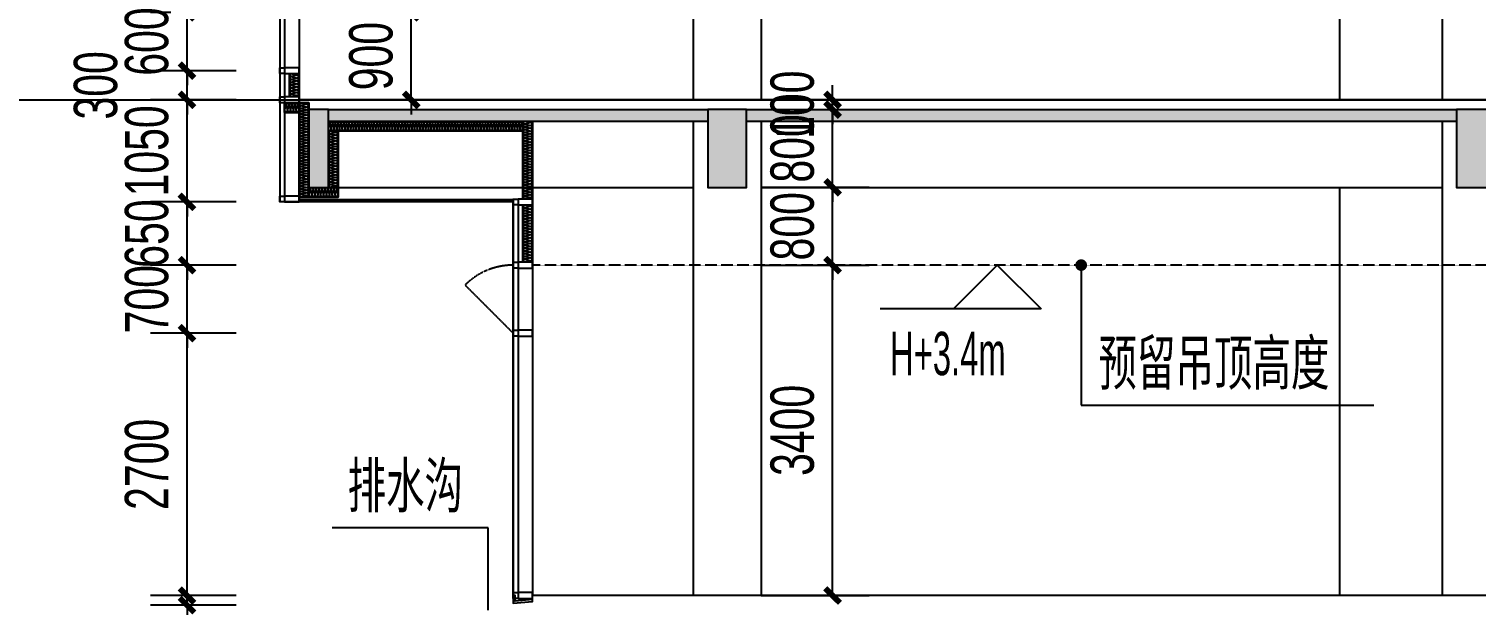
# Model space of a CAD drawing. Extents: x -186194 to 139607, y -228907 to -26595.
# Drawn here: x 32543 to 47422, y -166969 to -161040 of the extents above; entities that cross this region are included whole.
import ezdxf

# ---------------------------------------------------------------- set-up
doc = ezdxf.new("R2010")
doc.units = 0
doc.header["$LTSCALE"] = 10
doc.header["$MEASUREMENT"] = 0
doc.linetypes.add('DASH', pattern=[0.35, 0.25, -0.1])
for name, color, linetype in [('01-标注_尺寸', 124, 'Continuous'), ('01-标注_标高', 200, 'Continuous'), ('01-标注_符号', 200, 'Continuous'), ('02-TEXT_标注', 130, 'Continuous'), ('05-填充_天正', 26, 'Continuous'), ('A-C_玻璃幕墙', 140, 'Continuous'), ('A-C_窗', 140, 'Continuous'), ('A-D_龙骨', 152, 'Continuous'), ('A-SUR_保温', 222, 'Continuous'), ('A-SUR_吊顶', 40, 'Continuous'), ('A-SUR_看线', 231, 'Continuous'), ('A-SUR_面层', 191, 'Continuous'), ('A-TECH_结构', 21, 'Continuous'), ('A_STR-砼墙', 51, 'Continuous'), ('A_STR-砼柱', 51, 'Continuous'), ('D_铝板', 181, 'Continuous'), ('PUB_HATCH', 8, 'Continuous')]:
    doc.layers.add(name, color=color, linetype=linetype)
doc.layers.add('04-不打印_辅助线', color=165, linetype='Continuous', plot=False)
doc.styles.add('_TCH_DIM', font='ros.shx', dxfattribs={"width": 0.8, "bigfont": 'jd.shx'})
doc.styles.add('_TCH_DIM_T3', font='ros.shx', dxfattribs={"width": 0.705882, "bigfont": 'jd.shx'})
doc.dimstyles.new('_TCH_ARCH&&150', dxfattribs={"dimtxt": 446.25, "dimasz": 150, "dimexe": 375, "dimexo": 450, "dimgap": 189.375, "dimtad": 1, "dimdec": 0, "dimzin": 0, "dimdsep": 46, "dimtxsty": '_TCH_DIM_T3', "dimblk": 'ARCHTICK', "dimcen": 0.09, "dimclrt": 7, "dimazin": 2, "dimtfac": 1, "dimtdec": 0, "dimtix": 1, "dimtmove": 2, "dimatfit": 3, "dimfxl": 0, "dimtolj": 1, "dimtzin": 0, "dimarcsym": 0})

# ---------------------------------------------------------------- blocks, each defined once
blk = doc.blocks.new('kyuhtr')
for points in [[(50, -30), (0, -30), (0, 30), (50, 30)], [(50, -30), (200, -30), (200, 30), (50, 30)]]:
    blk.add_lwpolyline(points, close=True)
blk = doc.blocks.new('$LinePat$岩棉板')
at = {"color": 0}
for p, q in [((0, -17), (12, -67)), ((12, -67), (24, -17))]:
    blk.add_line(p, q, dxfattribs=at)
for centre, start, end in [((12, -17), 0, 180), ((0, -67), 270, 0), ((24, -67), 180, 270)]:
    blk.add_arc(centre, 12, start, end, dxfattribs=at)
at = {"layer": 'Defpoints'}
blk.add_point((0, 0), dxfattribs=at)
at = {"layer": 'Defpoints', "color": 0}
blk.add_point((24, -84), dxfattribs=at)
blk = doc.blocks.new('*U13')
blk.add_lwpolyline([(0, 100), (240, 100), (240, 0), (0, 0)], close=True)
at = {"color": 8, "xscale": -1.249999998958333, "yscale": 1.188379012465143, "zscale": 1.188379012465143}
for p in [(30, 100), (60, 100), (90, 100), (120, 100), (150, 100), (180, 100), (210, 100), (240, 100)]:
    blk.add_blockref('$LinePat$岩棉板', p, dxfattribs=at)
blk = doc.blocks.new('*U19')
blk.add_lwpolyline([(0, 100), (800, 100), (800, 0), (0, 0)], close=True)
at = {"color": 8, "xscale": -1.190476189487072, "yscale": 1.188379012465143, "zscale": 1.188379012465143}
for p in [(29, 100), (57, 100), (86, 100), (114, 100), (143, 100), (171, 100), (200, 100), (229, 100), (257, 100), (286, 100), (314, 100), (343, 100), (371, 100), (400, 100), (429, 100), (457, 100), (486, 100), (514, 100), (543, 100), (571, 100), (600, 100), (629, 100), (657, 100), (686, 100), (714, 100), (743, 100), (771, 100), (800, 100)]:
    blk.add_blockref('$LinePat$岩棉板', p, dxfattribs=at)
blk = doc.blocks.new('*U21')
blk.add_lwpolyline([(0, 100), (590, 100), (590, 0), (0, 0)], close=True)
at = {"color": 8, "xscale": -1.229166665642361, "yscale": 1.188379012465143, "zscale": 1.188379012465143}
for p in [(29.5, 100), (59, 100), (88.5, 100), (118, 100), (147.5, 100), (177, 100), (206.5, 100), (236, 100), (265.5, 100), (295, 100), (324.5, 100), (354, 100), (383.5, 100), (413, 100), (442.5, 100), (472, 100), (501.5, 100), (531, 100), (560.5, 100), (590, 100)]:
    blk.add_blockref('$LinePat$岩棉板', p, dxfattribs=at)
blk = doc.blocks.new('*U30')
blk.add_lwpolyline([(0, 100), (970, 100), (970, 0), (0, 0)], close=True)
at = {"color": 8, "xscale": -1.188725489183253, "yscale": 1.188379012465143, "zscale": 1.188379012465143}
for p in [(29, 100), (57, 100), (86, 100), (114, 100), (143, 100), (171, 100), (200, 100), (228, 100), (257, 100), (285, 100), (314, 100), (342, 100), (371, 100), (399, 100), (428, 100), (456, 100), (485, 100), (514, 100), (542, 100), (571, 100), (599, 100), (628, 100), (656, 100), (685, 100), (713, 100), (742, 100), (770, 100), (799, 100), (827, 100), (856, 100), (884, 100), (913, 100), (941, 100), (970, 100)]:
    blk.add_blockref('$LinePat$岩棉板', p, dxfattribs=at)
blk = doc.blocks.new('*U45')
blk.add_lwpolyline([(0, 100), (300, 100), (300, 0), (0, 0)], close=True)
at = {"color": 8, "xscale": -1.250000000966193, "yscale": 1.188379012465143, "zscale": 1.188379012465143}
for p in [(30, 100), (60, 100), (90, 100), (120, 100), (150, 100), (180, 100), (210, 100), (240, 100), (270, 100), (300, 100)]:
    blk.add_blockref('$LinePat$岩棉板', p, dxfattribs=at)
blk = doc.blocks.new('*U46')
blk.add_lwpolyline([(0, 100), (2000, 100), (2000, 0), (0, 0)], close=True)
at = {"color": 8, "xscale": -1.19047618896008, "yscale": 1.188379012465143, "zscale": 1.188379012465143}
for p in [(29, 100), (57, 100), (86, 100), (114, 100), (143, 100), (171, 100), (200, 100), (229, 100), (257, 100), (286, 100), (314, 100), (343, 100), (371, 100), (400, 100), (429, 100), (457, 100), (486, 100), (514, 100), (543, 100), (571, 100), (600, 100), (629, 100), (657, 100), (686, 100), (714, 100), (743, 100), (771, 100), (800, 100), (829, 100), (857, 100), (886, 100), (914, 100), (943, 100), (971, 100), (1000, 100), (1029, 100), (1057, 100), (1086, 100), (1114, 100), (1143, 100), (1171, 100), (1200, 100), (1229, 100), (1257, 100), (1286, 100), (1314, 100), (1343, 100), (1371, 100), (1400, 100), (1429, 100), (1457, 100), (1486, 100), (1514, 100), (1543, 100), (1571, 100), (1600, 100), (1629, 100), (1657, 100), (1686, 100), (1714, 100), (1743, 100), (1771, 100), (1800, 100), (1829, 100), (1857, 100), (1886, 100), (1914, 100), (1943, 100), (1971, 100), (2000, 100)]:
    blk.add_blockref('$LinePat$岩棉板', p, dxfattribs=at)
blk = doc.blocks.new('*U47')
blk.add_lwpolyline([(0, 100), (580, 100), (580, 0), (0, 0)], close=True)
at = {"color": 8, "xscale": -1.208333332329299, "yscale": 1.188379012465143, "zscale": 1.188379012465143}
for p in [(29, 100), (58, 100), (87, 100), (116, 100), (145, 100), (174, 100), (203, 100), (232, 100), (261, 100), (290, 100), (319, 100), (348, 100), (377, 100), (406, 100), (435, 100), (464, 100), (493, 100), (522, 100), (551, 100), (580, 100)]:
    blk.add_blockref('$LinePat$岩棉板', p, dxfattribs=at)
blk = doc.blocks.new('*U48')
blk.add_lwpolyline([(0, 100), (150, 100), (150, 0), (0, 0)], close=True)
at = {"color": 8, "xscale": -1.249999998959304, "yscale": 1.188379012465143, "zscale": 1.188379012465143}
for p in [(30, 100), (60, 100), (90, 100), (120, 100), (150, 100)]:
    blk.add_blockref('$LinePat$岩棉板', p, dxfattribs=at)
blk = doc.blocks.new('A$C09AA4564')
at = {"layer": 'D_铝板'}
blk.add_lwpolyline([(0, 0), (0, -80), (200, -60), (200, -40), (20, -58), (20, 0)], close=True, dxfattribs=at)
at = {"layer": 'A-D_龙骨'}
blk.add_blockref('kyuhtr', (0, 0), dxfattribs=at)
blk = doc.blocks.new('_FZH')
blk.add_lwpolyline([(-0.5, -0.5), (0.5, -0.5), (0.5, 0.5), (-0.5, 0.5)], close=True)
at = {"layer": 'PUB_HATCH'}
blk.add_solid([(-0.5, -0.5), (0.5, -0.5), (-0.5, 0.5), (0.5, 0.5)], dxfattribs=at)
blk = doc.blocks.new('_ArchTick')
at = {"color": 0, "linetype": 'ByBlock', "const_width": 0.4}
blk.add_lwpolyline([(-0.5, -0.5), (0.5, 0.5)], dxfattribs=at)
blk = doc.blocks.new('*D101')
at = {"layer": '01-标注_尺寸', "color": 0, "lineweight": -2, "transparency": 16777216}
for p, q in [((34168, -166871), (34168, -166721)), ((34672, -166871), (33793, -166871)), ((34168, -166970), (34168, -166871)), ((34672, -166970), (33793, -166970)), ((34168, -166970), (34168, -167120))]:
    blk.add_line(p, q, dxfattribs=at)
at = {"layer": 'Defpoints', "color": 0, "transparency": 16777216}
for p in [(34168, -166871), (35122, -166871), (35122, -166970)]:
    blk.add_point(p, dxfattribs=at)
at = {"layer": '01-标注_尺寸', "color": 0, "lineweight": -2, "transparency": 16777216, "xscale": 150, "yscale": 150, "zscale": 150}
for p, rotation in [((34168, -166871), 270), ((34168, -166970), 90)]:
    blk.add_blockref('_ArchTick', p, dxfattribs=dict(at, rotation=rotation))
at = {"layer": '01-标注_尺寸', "color": 7, "transparency": 16777216, "insert": (33755, -167421), "char_height": 446.2, "attachment_point": 5, "rotation": 90, "style": '_TCH_DIM_T3'}
blk.add_mtext('\\A1;100', dxfattribs=at)
blk = doc.blocks.new('*D102')
at = {"layer": '01-标注_尺寸', "color": 0, "lineweight": -2, "transparency": 16777216}
for p, q in [((34672, -164171), (33793, -164171)), ((34168, -166871), (34168, -164171)), ((34672, -166871), (33793, -166871))]:
    blk.add_line(p, q, dxfattribs=at)
at = {"layer": 'Defpoints', "color": 0, "transparency": 16777216}
for p in [(34168, -164171), (35122, -164171), (35122, -166871)]:
    blk.add_point(p, dxfattribs=at)
at = {"layer": '01-标注_尺寸', "color": 0, "lineweight": -2, "transparency": 16777216, "xscale": 150, "yscale": 150, "zscale": 150}
for p, rotation in [((34168, -164171), 90), ((34168, -166871), 270)]:
    blk.add_blockref('_ArchTick', p, dxfattribs=dict(at, rotation=rotation))
at = {"layer": '01-标注_尺寸', "color": 7, "transparency": 16777216, "insert": (33755, -165521), "char_height": 446.2, "attachment_point": 5, "rotation": 90, "style": '_TCH_DIM_T3'}
blk.add_mtext('\\A1;2700', dxfattribs=at)
blk = doc.blocks.new('*D103')
at = {"layer": '01-标注_尺寸', "color": 0, "lineweight": -2, "transparency": 16777216}
for p, q in [((34168, -163471), (34168, -163321)), ((34672, -163471), (33793, -163471)), ((34168, -164171), (34168, -163471)), ((34672, -164171), (33793, -164171)), ((34168, -164171), (34168, -164321))]:
    blk.add_line(p, q, dxfattribs=at)
at = {"layer": 'Defpoints', "color": 0, "transparency": 16777216}
for p in [(34168, -163471), (35122, -163471), (35122, -164171)]:
    blk.add_point(p, dxfattribs=at)
at = {"layer": '01-标注_尺寸', "color": 0, "lineweight": -2, "transparency": 16777216, "xscale": 150, "yscale": 150, "zscale": 150}
for p, rotation in [((34168, -163471), 270), ((34168, -164171), 90)]:
    blk.add_blockref('_ArchTick', p, dxfattribs=dict(at, rotation=rotation))
at = {"layer": '01-标注_尺寸', "color": 7, "transparency": 16777216, "insert": (33755, -163821), "char_height": 446.2, "attachment_point": 5, "rotation": 90, "style": '_TCH_DIM_T3'}
blk.add_mtext('\\A1;700', dxfattribs=at)
blk = doc.blocks.new('*D104')
at = {"layer": '01-标注_尺寸', "color": 0, "lineweight": -2, "transparency": 16777216}
for p, q in [((34168, -162820), (34168, -162670)), ((34672, -162820), (33793, -162820)), ((34168, -163471), (34168, -162820)), ((34672, -163471), (33793, -163471)), ((34168, -163471), (34168, -163621))]:
    blk.add_line(p, q, dxfattribs=at)
at = {"layer": 'Defpoints', "color": 0, "transparency": 16777216}
for p in [(34168, -162820), (35122, -162820), (35122, -163471)]:
    blk.add_point(p, dxfattribs=at)
at = {"layer": '01-标注_尺寸', "color": 0, "lineweight": -2, "transparency": 16777216, "xscale": 150, "yscale": 150, "zscale": 150}
for p, rotation in [((34168, -162820), 270), ((34168, -163471), 90)]:
    blk.add_blockref('_ArchTick', p, dxfattribs=dict(at, rotation=rotation))
at = {"layer": '01-标注_尺寸', "color": 7, "transparency": 16777216, "insert": (33755, -163146), "char_height": 446.2, "attachment_point": 5, "rotation": 90, "style": '_TCH_DIM_T3'}
blk.add_mtext('\\A1;650', dxfattribs=at)
blk = doc.blocks.new('*D105')
at = {"layer": '01-标注_尺寸', "color": 0, "lineweight": -2, "transparency": 16777216}
for p, q in [((34168, -161770), (34168, -161620)), ((34672, -161770), (33793, -161770)), ((34168, -162820), (34168, -161770)), ((34672, -162820), (33793, -162820)), ((34168, -162820), (34168, -162970))]:
    blk.add_line(p, q, dxfattribs=at)
at = {"layer": 'Defpoints', "color": 0, "transparency": 16777216}
for p in [(34168, -161770), (35122, -161770), (35122, -162820)]:
    blk.add_point(p, dxfattribs=at)
at = {"layer": '01-标注_尺寸', "color": 0, "lineweight": -2, "transparency": 16777216, "xscale": 150, "yscale": 150, "zscale": 150}
for p, rotation in [((34168, -161770), 270), ((34168, -162820), 90)]:
    blk.add_blockref('_ArchTick', p, dxfattribs=dict(at, rotation=rotation))
at = {"layer": '01-标注_尺寸', "color": 7, "transparency": 16777216, "insert": (33755, -162295), "char_height": 446.2, "attachment_point": 5, "rotation": 90, "style": '_TCH_DIM_T3'}
blk.add_mtext('\\A1;1050', dxfattribs=at)
blk = doc.blocks.new('*D106')
at = {"layer": '01-标注_尺寸', "color": 0, "lineweight": -2, "transparency": 16777216}
for p, q in [((34168, -161470), (34168, -161320)), ((34672, -161470), (33793, -161470)), ((34168, -161770), (34168, -161470)), ((34672, -161770), (33793, -161770)), ((34168, -161770), (34168, -161920))]:
    blk.add_line(p, q, dxfattribs=at)
at = {"layer": 'Defpoints', "color": 0, "transparency": 16777216}
for p in [(34168, -161470), (35122, -161470), (35122, -161770)]:
    blk.add_point(p, dxfattribs=at)
at = {"layer": '01-标注_尺寸', "color": 0, "lineweight": -2, "transparency": 16777216, "xscale": 150, "yscale": 150, "zscale": 150}
for p, rotation in [((34168, -161470), 270), ((34168, -161770), 90)]:
    blk.add_blockref('_ArchTick', p, dxfattribs=dict(at, rotation=rotation))
at = {"layer": '01-标注_尺寸', "color": 7, "transparency": 16777216, "insert": (33230, -161621), "char_height": 446.2, "attachment_point": 5, "rotation": 90, "style": '_TCH_DIM_T3'}
blk.add_mtext('\\A1;300', dxfattribs=at)
blk = doc.blocks.new('*D107')
at = {"layer": '01-标注_尺寸', "color": 0, "lineweight": -2, "transparency": 16777216}
for p, q in [((34168, -160870), (34168, -160720)), ((34672, -160870), (33793, -160870)), ((34168, -161470), (34168, -160870)), ((34672, -161470), (33793, -161470)), ((34168, -161470), (34168, -161620))]:
    blk.add_line(p, q, dxfattribs=at)
at = {"layer": 'Defpoints', "color": 0, "transparency": 16777216}
for p in [(34168, -160870), (35122, -160870), (35122, -161470)]:
    blk.add_point(p, dxfattribs=at)
at = {"layer": '01-标注_尺寸', "color": 0, "lineweight": -2, "transparency": 16777216, "xscale": 150, "yscale": 150, "zscale": 150}
for p, rotation in [((34168, -160870), 270), ((34168, -161470), 90)]:
    blk.add_blockref('_ArchTick', p, dxfattribs=dict(at, rotation=rotation))
at = {"layer": '01-标注_尺寸', "color": 7, "transparency": 16777216, "insert": (33755, -161170), "char_height": 446.2, "attachment_point": 5, "rotation": 90, "style": '_TCH_DIM_T3'}
blk.add_mtext('\\A1;600', dxfattribs=at)
blk = doc.blocks.new('*D200')
at = {"layer": '01-标注_尺寸', "color": 0, "lineweight": -2, "transparency": 16777216}
for p, q in [((36474, -160870), (36474, -160720)), ((35772, -160870), (36848, -160870)), ((36474, -161770), (36474, -160870)), ((35772, -161770), (36848, -161770)), ((36474, -161770), (36474, -161920))]:
    blk.add_line(p, q, dxfattribs=at)
at = {"layer": 'Defpoints', "color": 0, "transparency": 16777216}
for p in [(35322, -160870), (36474, -160870), (35322, -161770)]:
    blk.add_point(p, dxfattribs=at)
at = {"layer": '01-标注_尺寸', "color": 0, "lineweight": -2, "transparency": 16777216, "xscale": 150, "yscale": 150, "zscale": 150}
for p, rotation in [((36474, -160870), 270), ((36474, -161770), 90)]:
    blk.add_blockref('_ArchTick', p, dxfattribs=dict(at, rotation=rotation))
at = {"layer": '01-标注_尺寸', "color": 7, "transparency": 16777216, "insert": (36061, -161320), "char_height": 446.2, "attachment_point": 5, "rotation": 90, "style": '_TCH_DIM_T3'}
blk.add_mtext('\\A1;900', dxfattribs=at)
blk = doc.blocks.new('*D222')
at = {"layer": '01-标注_尺寸', "color": 0, "lineweight": -2, "transparency": 16777216}
for p, q in [((40806, -161770), (40806, -161620)), ((40072, -161770), (41181, -161770)), ((40072, -161870), (41181, -161870)), ((40806, -161870), (40806, -161770)), ((40806, -161870), (40806, -162020))]:
    blk.add_line(p, q, dxfattribs=at)
at = {"layer": 'Defpoints', "color": 0, "transparency": 16777216}
for p in [(39622, -161770), (39622, -161870), (40806, -161770)]:
    blk.add_point(p, dxfattribs=at)
at = {"layer": '01-标注_尺寸', "color": 0, "lineweight": -2, "transparency": 16777216, "xscale": 150, "yscale": 150, "zscale": 150}
for p, rotation in [((40806, -161770), 270), ((40806, -161870), 90)]:
    blk.add_blockref('_ArchTick', p, dxfattribs=dict(at, rotation=rotation))
at = {"layer": '01-标注_尺寸', "color": 7, "transparency": 16777216, "insert": (40393, -161820), "char_height": 446.2, "attachment_point": 5, "rotation": 90, "style": '_TCH_DIM_T3'}
blk.add_mtext('\\A1;100', dxfattribs=at)
blk = doc.blocks.new('*D223')
at = {"layer": '01-标注_尺寸', "color": 0, "lineweight": -2, "transparency": 16777216}
for p, q in [((40806, -161870), (40806, -161720)), ((40072, -161870), (41181, -161870)), ((40806, -162670), (40806, -161870)), ((40072, -162670), (41181, -162670)), ((40806, -162670), (40806, -162820))]:
    blk.add_line(p, q, dxfattribs=at)
at = {"layer": 'Defpoints', "color": 0, "transparency": 16777216}
for p in [(39622, -161870), (40806, -161870), (39622, -162670)]:
    blk.add_point(p, dxfattribs=at)
at = {"layer": '01-标注_尺寸', "color": 0, "lineweight": -2, "transparency": 16777216, "xscale": 150, "yscale": 150, "zscale": 150}
for p, rotation in [((40806, -161870), 270), ((40806, -162670), 90)]:
    blk.add_blockref('_ArchTick', p, dxfattribs=dict(at, rotation=rotation))
at = {"layer": '01-标注_尺寸', "color": 7, "transparency": 16777216, "insert": (40393, -162270), "char_height": 446.2, "attachment_point": 5, "rotation": 90, "style": '_TCH_DIM_T3'}
blk.add_mtext('\\A1;800', dxfattribs=at)
blk = doc.blocks.new('*D224')
at = {"layer": '01-标注_尺寸', "color": 0, "lineweight": -2, "transparency": 16777216}
for p, q in [((40806, -162670), (40806, -162520)), ((40072, -162670), (41181, -162670)), ((40806, -163471), (40806, -162670)), ((40072, -163471), (41181, -163471)), ((40806, -163471), (40806, -163621))]:
    blk.add_line(p, q, dxfattribs=at)
at = {"layer": 'Defpoints', "color": 0, "transparency": 16777216}
for p in [(39622, -162670), (40806, -162670), (39622, -163471)]:
    blk.add_point(p, dxfattribs=at)
at = {"layer": '01-标注_尺寸', "color": 0, "lineweight": -2, "transparency": 16777216, "xscale": 150, "yscale": 150, "zscale": 150}
for p, rotation in [((40806, -162670), 270), ((40806, -163471), 90)]:
    blk.add_blockref('_ArchTick', p, dxfattribs=dict(at, rotation=rotation))
at = {"layer": '01-标注_尺寸', "color": 7, "transparency": 16777216, "insert": (40393, -163071), "char_height": 446.2, "attachment_point": 5, "rotation": 90, "style": '_TCH_DIM_T3'}
blk.add_mtext('\\A1;800', dxfattribs=at)
blk = doc.blocks.new('*D225')
at = {"layer": '01-标注_尺寸', "color": 0, "lineweight": -2, "transparency": 16777216}
for p, q in [((40072, -163471), (41181, -163471)), ((40806, -166870), (40806, -163471)), ((40072, -166870), (41181, -166870))]:
    blk.add_line(p, q, dxfattribs=at)
at = {"layer": 'Defpoints', "color": 0, "transparency": 16777216}
for p in [(39622, -163471), (40806, -163471), (39622, -166870)]:
    blk.add_point(p, dxfattribs=at)
at = {"layer": '01-标注_尺寸', "color": 0, "lineweight": -2, "transparency": 16777216, "xscale": 150, "yscale": 150, "zscale": 150}
for p, rotation in [((40806, -163471), 90), ((40806, -166870), 270)]:
    blk.add_blockref('_ArchTick', p, dxfattribs=dict(at, rotation=rotation))
at = {"layer": '01-标注_尺寸', "color": 7, "transparency": 16777216, "insert": (40393, -165171), "char_height": 446.2, "attachment_point": 5, "rotation": 90, "style": '_TCH_DIM_T3'}
blk.add_mtext('\\A1;3400', dxfattribs=at)

msp = doc.modelspace()

# ---------------------------------------------------------------- hatches: boundary and pattern name
at = {"layer": '05-填充_天正'}
for points in [[(39521.8, -161990.5), (39521.8, -161870.5), (35621.8, -161870.5), (35621.8, -161990.5)], [(47221.8, -161990.5), (47221.8, -161870.5), (39921.8, -161870.5), (39921.8, -161990.5)]]:
    msp.add_hatch(color=256, dxfattribs=at).paths.add_polyline_path(points)

# ---------------------------------------------------------------- linework, layer by layer
at = {"layer": '01-标注_标高'}
for p, q in [((42499.5, -163470.5), (42049.5, -163920.5)), ((42499.5, -163470.5), (42949.5, -163920.5)), ((42949.5, -163920.5), (41295, -163920.5))]:
    msp.add_line(p, q, dxfattribs=at)
at = {"layer": '01-标注_符号'}
for p, q in [((43361.7, -163470.5), (43361.7, -164910.5)), ((43361.7, -164910.5), (46369.5, -164910.5)), ((37263.8, -166172.5), (35660.9, -166172.5)), ((37263.8, -167020.5), (37263.8, -166172.5))]:
    msp.add_line(p, q, dxfattribs=at)
at = {"layer": '01-标注_符号', "const_width": 60}
msp.add_lwpolyline([(43361.7, -163440.5, 1), (43361.7, -163500.5, 1)], format="xyb", close=True, dxfattribs=at)
at = {"layer": '04-不打印_辅助线'}
msp.add_lwpolyline([(22060.7, -161770.5), (79388.6, -161770.5)], dxfattribs=at)
at = {"layer": 'A-C_玻璃幕墙'}
msp.add_lwpolyline([(37521.8, -166870.5), (37521.8, -162820.5)], dxfattribs=at)
at = {"layer": 'A-C_窗'}
for points in [[(35121.8, -155770.5), (35121.8, -162820.5)], [(35171.8, -155770.5), (35171.8, -162820.5)], [(35321.8, -155770.5), (35321.8, -162820.5)], [(37721.8, -161990.5), (37721.8, -166870.5)], [(37521.8, -162790.5), (37521.8, -166870.5)], [(37571.8, -162790.5), (37571.8, -166870.5)]]:
    msp.add_lwpolyline(points, dxfattribs=at)
at = {"layer": 'A-D_龙骨', "linetype": 'DASH'}
msp.add_lwpolyline([(37521.8, -164170.5), (37026.8, -163675.5)], dxfattribs=at)
msp.add_arc((37521.8, -164170.5), 700, 90, 135, dxfattribs=at)
at = {"layer": 'A-SUR_保温'}
msp.add_lwpolyline([(35421.8, -161870.5), (35421.8, -161800.5), (35171.8, -161800.5), (35171.8, -161900.5), (35321.8, -161900.5), (35321.8, -162770.5), (35721.8, -162770.5), (35721.8, -162090.5), (37621.8, -162090.5)], dxfattribs=at)
at = {"layer": 'A-SUR_吊顶', "linetype": 'DASH'}
msp.add_lwpolyline([(66121.8, -163470.5), (37721.8, -163470.5)], dxfattribs=at)
at = {"layer": 'A-SUR_看线'}
for points in [[(46021.8, -161770.5), (46021.8, -158370.5)], [(46021.8, -166870.5), (46021.8, -162670.5)]]:
    msp.add_lwpolyline(points, dxfattribs=at)
at = {"layer": 'A-SUR_面层'}
for points in [[(61021.8, -161770.5), (35321.8, -161770.5)], [(66121.8, -166870.5), (37721.8, -166870.5)]]:
    msp.add_lwpolyline(points, dxfattribs=at)
at = {"layer": 'A-TECH_结构'}
for points in [[(39371.8, -157490.5), (39371.8, -161770.5)], [(40071.8, -157490.5), (40071.8, -161770.5)], [(47071.8, -157490.5), (47071.8, -161770.5)], [(39371.8, -161990.5), (39371.8, -166870.5)], [(40071.8, -161990.5), (40071.8, -166870.5)], [(47071.8, -161990.5), (47071.8, -166870.5)], [(35721.8, -162670.5), (39371.8, -162670.5)], [(40071.8, -162670.5), (47071.8, -162670.5)]]:
    msp.add_lwpolyline(points, dxfattribs=at)
at = {"layer": 'A_STR-砼墙'}
for p, q in [((35621.8, -161870.5), (39521.8, -161870.5)), ((39921.8, -161870.5), (47221.8, -161870.5)), ((35621.8, -161990.5), (39521.8, -161990.5)), ((39921.8, -161990.5), (47221.8, -161990.5))]:
    msp.add_line(p, q, dxfattribs=at)
at = {"layer": 'D_铝板'}
for points in [[(37521.8, -162820.5), (35121.8, -162820.5)], [(37521.8, -162800.5), (35321.8, -162800.5)]]:
    msp.add_lwpolyline(points, dxfattribs=at)

# ---------------------------------------------------------------- block references
msp.add_blockref('A$C09AA4564', (37521.8, -166870.5))
at = {"layer": 'A-D_龙骨'}
for p in [(35121.8, -161470.5), (35121.8, -161770.5), (35121.8, -162790.5), (37521.8, -162820.5), (37521.8, -163470.5), (37521.8, -164170.5)]:
    msp.add_blockref('kyuhtr', p, dxfattribs=at)
at = {"layer": 'A-SUR_保温'}
for name, p, rotation in [('*U13', (35321.8, -161740.5), 90), ('*U48', (35321.8, -161800.5), 180), ('*U30', (35421.8, -162770.5), 90), ('*U46', (37621.8, -161990.5), 180), ('*U19', (37721.8, -162790.5), 90), ('*U47', (35721.8, -162670.5), 90), ('*U45', (35721.8, -162670.5), 180), ('*U21', (37721.8, -163440.5), 90)]:
    msp.add_blockref(name, p, dxfattribs=dict(at, rotation=rotation))
at = {"layer": 'A_STR-砼柱'}
for p, xscale, yscale, zscale, rotation in [((35521.8, -162270.5), 800.0000000018044, 199.9999999984357, 199.9999999984357, 270.0000000000172), ((39721.8, -162270.5), 800, 400, 400, 270), ((47421.8, -162270.5), 800, 400, 400, 270)]:
    msp.add_blockref('_FZH', p, dxfattribs=dict(at, xscale=xscale, yscale=yscale, zscale=zscale, rotation=rotation))

# ---------------------------------------------------------------- texts
at = {"layer": '02-TEXT_标注', "style": '_TCH_DIM'}
for s, height, width, p in [('H+3.4m', 446.25, 0.564706, (41396, -164603)), ('预留吊顶高度', 520.93, 0.8, (43539, -164753)), ('排水沟', 520.93, 0.8, (35818.4, -166015))]:
    msp.add_text(s, height=height, dxfattribs=dict(at, width=width)).set_placement(p)

# ---------------------------------------------------------------- dimensions: what is measured, and where the dimension line sits
at = {"layer": '01-标注_尺寸'}
for p1, p2, distance, picture, middle in [((35121.8, -161470.5), (35121.8, -160870.5), 954, '*D107', (33755.2, -161170.5)), ((35321.8, -161770.5), (35321.8, -160870.5), -1151.7, '*D200', (36061, -161320.5)), ((39621.8, -161870.5), (39621.8, -161770.5), -1184, '*D222', (40393.3, -161820.5)), ((35121.8, -162820.5), (35121.8, -161770.5), 954, '*D105', (33755.2, -162295.5)), ((39621.8, -162670.5), (39621.8, -161870.5), -1184, '*D223', (40393.3, -162270.5)), ((39621.8, -163470.5), (39621.8, -162670.5), -1184, '*D224', (40393.3, -163070.5)), ((35121.8, -163470.5), (35121.8, -162820.5), 954, '*D104', (33755.2, -163145.5)), ((35121.8, -164170.5), (35121.8, -163470.5), 954, '*D103', (33755.2, -163820.5)), ((39621.8, -166870.5), (39621.8, -163470.5), -1184, '*D225', (40393.3, -165170.5)), ((35121.8, -166870.5), (35121.8, -164170.5), 954, '*D102', (33755.2, -165520.5))]:
    dim = msp.add_aligned_dim(p1=p1, p2=p2, distance=distance, dimstyle='_TCH_ARCH&&150', dxfattribs=at)
    dim.commit()
    dim.dimension.update_dxf_attribs({"geometry": picture, "text_midpoint": middle})
for base, p1, p2, picture, middle in [((34167.7, -161470.5), (35121.8, -161770.5), (35121.8, -161470.5), '*D106', (33230.2, -161620.5)), ((34167.7, -166870.5), (35121.8, -166970.5), (35121.8, -166870.5), '*D101', (33755.2, -167420.5))]:
    dim = msp.add_linear_dim(base=base, p1=p1, p2=p2, angle=90, dimstyle='_TCH_ARCH&&150', dxfattribs=at)
    dim.commit()
    dim.dimension.update_dxf_attribs({"geometry": picture, "text_midpoint": middle, "dimtype": 161})

doc.saveas('drawing.dxf')
